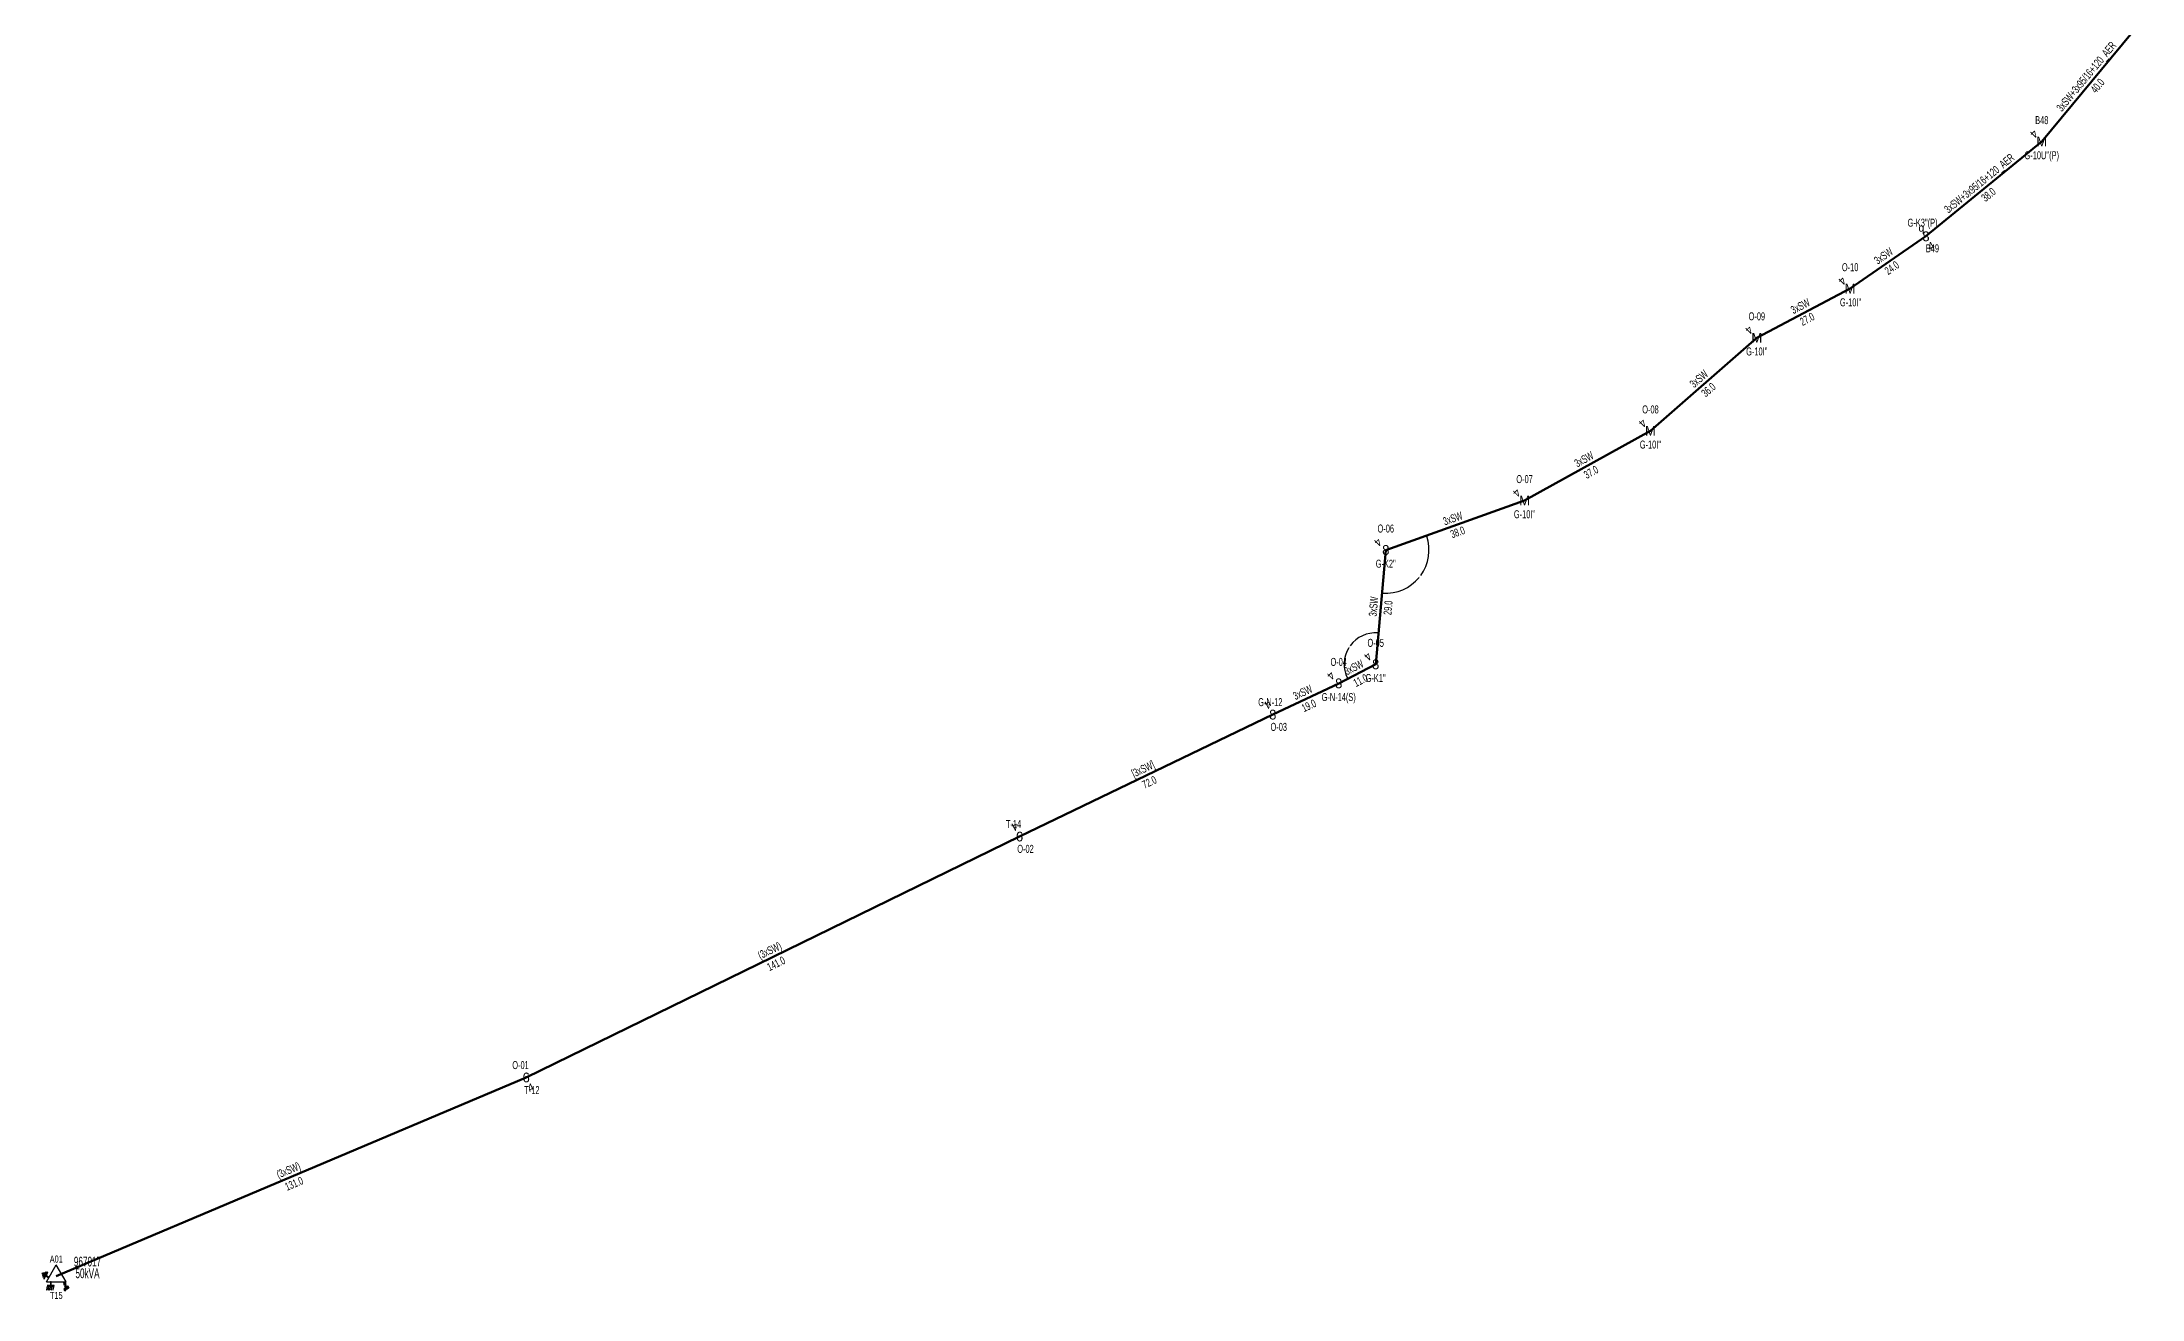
# Model space of a CAD drawing. Header units: millimetres. Extents: x 547575 to 550077, y 4149016 to 4153735.
# Drawn here: x 547575 to 548113, y 4151108 to 4151430 of the extents above; entities that cross this region are included whole.
import ezdxf
from ezdxf.enums import TextEntityAlignment as Align

# ---------------------------------------------------------------- set-up
doc = ezdxf.new("R2010")
doc.units = ezdxf.units.MM
for name, color, linetype, lineweight in [('DIREK_ENH_MEVCUT', 6, 'Continuous', 25), ('DIREK_ENH_YENI', 6, 'Continuous', 25), ('DIREK_OG_YENI', 10, 'Continuous', 25), ('HAT_ENH_HAVAI_BYSK', 6, 'Continuous', 70), ('HAT_ENH_HAVAI_MEVCUT', 6, 'Continuous', 70), ('HAT_ENH_HAVAI_YENI', 6, 'Continuous', 70), ('HAT_OG_HAVAI_YENI', 1, 'Continuous', 70), ('TRAFO_MEVCUT', 5, 'Continuous', 30), ('TRAFO_TADILAT_BYSK', 5, 'Continuous', 30)]:
    doc.layers.add(name, color=color, linetype=linetype, lineweight=lineweight)
doc.styles.add('Direk', font='B_CAD')
doc.styles.get("Standard").update_dxf_attribs({"font": 'Arial'})
doc.dimstyles.new('ISO-25', dxfattribs={"dimtxt": 0.18, "dimasz": 0.18, "dimexe": 0.18, "dimexo": 0.0625, "dimgap": 0.09, "dimtad": 0, "dimtih": 1, "dimtoh": 1, "dimdec": 4, "dimzin": 0, "dimdsep": 46, "dimtxsty": 'Standard', "dimcen": 0.09, "dimadec": 0, "dimazin": 0, "dimtfac": 1, "dimtdec": 4, "dimtofl": 0, "dimtmove": 0, "dimatfit": 3, "dimfxl": 1, "dimtolj": 1, "dimtzin": 0, "dimarcsym": 0})

# ---------------------------------------------------------------- blocks, each defined once
blk = doc.blocks.new('*D20')
at = {"layer": 'Defpoints', "color": 0, "transparency": 16777216}
for p in [(547954.880539, 4151312.283896), (547919.325074, 4151299.620834), (547919.325074, 4151299.620834), (547925.373945, 4151290.364176), (547916.734657, 4151270.34798)]:
    blk.add_point(p, dxfattribs=at)
at = {"layer": 'DIREK_OG_YENI', "color": 0, "lineweight": -2, "transparency": 16777216}
for start, end in [(323.971311, 18.670655), (265.875626, 320.57497)]:
    blk.add_arc((547919.325074, 4151299.620834), 11.057782, start, end, dxfattribs=at)
at = {"layer": 'DIREK_OG_YENI', "color": 0, "transparency": 16777216}
for points in [[(547929.829276, 4151303.170572), (547929.772592, 4151303.150903), (547929.741925, 4151303.33079)], [(547918.53218, 4151288.621591), (547918.527378, 4151288.561784), (547918.350357, 4151288.606094)]]:
    blk.add_solid(points, dxfattribs=at)
at = {"layer": 'DIREK_OG_YENI', "color": 0, "transparency": 16777216, "insert": (547928.071081, 4151292.8546), "char_height": 0.18, "attachment_point": 5, "rotation": 52.27314071}
blk.add_mtext('\\A1;115%%d', dxfattribs=at)
blk = doc.blocks.new('*D21')
at = {"layer": 'Defpoints', "color": 0, "transparency": 16777216}
for p in [(547919.325, 4151299.621), (547908.887693, 4151272.233646), (547916.734657, 4151270.34798), (547916.734657, 4151270.34798), (547907.262384, 4151265.467337)]:
    blk.add_point(p, dxfattribs=at)
at = {"layer": 'DIREK_OG_YENI', "color": 0, "lineweight": -2, "transparency": 16777216}
for start, end in [(86.221064, 143.774495), (148.42867, 205.9821)]:
    blk.add_arc((547916.734657, 4151270.34798), 8.070353, start, end, dxfattribs=at)
at = {"layer": 'DIREK_OG_YENI', "color": 0, "transparency": 16777216}
for points in [[(547917.26424, 4151278.370875), (547917.268862, 4151278.430696), (547917.446016, 4151278.38692)], [(547909.453148, 4151266.798994), (547909.506787, 4151266.825879), (547909.560623, 4151266.651518)]]:
    blk.add_solid(points, dxfattribs=at)
at = {"layer": 'DIREK_OG_YENI', "color": 0, "transparency": 16777216, "insert": (547910.036041, 4151274.848994), "char_height": 0.18, "attachment_point": 5, "rotation": 236.10158237}
blk.add_mtext('\\A1;122%%d', dxfattribs=at)
blk = doc.blocks.new('MEV_DIREK')
h = blk.add_hatch(color=32)
h.paths.add_polyline_path([(-2.14, 0.97), (-2.35, 1.09), (-3.31, -0.55), (-3.09, -0.67), (-2.67, 0.06), (-1.89, -0.39), (-1.79, -0.22), (-2.56, 0.23)])
h.paths.add_polyline_path([(-3.46, -0.17), (-3.33, -0.25), (-2.61, 0.99), (-2.74, 1.06)])
h.paths.add_polyline_path([(-3.54, 0.29), (-3.41, 0.22), (-3.05, 0.82), (-3.18, 0.9)])
h.paths.add_polyline_path([(-3.58, 0.81), (-3.66, 0.68), (-3.53, 0.61), (-3.45, 0.74)])
h.paths.add_polyline_path([(-1.51, -2.34), (-2.26, -2.33), (-2.52, -3.47), (-2.42, -3.47), (-2.21, -2.53), (-1.91, -2.54), (-2.12, -3.47), (-2.02, -3.47), (-1.81, -2.54), (-1.51, -2.54), (-1.72, -3.47), (-1.62, -3.48), (-1.41, -2.54), (-1.11, -2.54), (-1.32, -3.48), (-1.22, -3.48), (-1.01, -2.54), (-0.71, -2.55), (-0.92, -3.48), (-0.82, -3.48), (-0.56, -2.35), (-1.31, -2.34), (-1.31, -1.44), (-1.51, -1.44)])
at = {"layer": 'TRAFO_MEVCUT'}
for points in [[(2.35, -1.57), (2.12, -1.92), (2.08, -1.44), (1.94, -1.44), (2.01, -2.32), (2.25, -1.96), (2.31, -2.67), (2.1, -2.67), (2.39, -2.87), (2.4, -2.86), (2.64, -2.49), (2.45, -2.63)], [(2.35, -1.57), (2.12, -1.92), (2.08, -1.44), (1.94, -1.44), (2.01, -2.32), (2.25, -1.96), (2.31, -2.67), (2.1, -2.67), (2.39, -2.87), (1.98, -3.19), (2.2, -3.79), (2.26, -3.74), (2.08, -3.26), (2.26, -3.13), (2.44, -3.6), (2.49, -3.56), (2.32, -3.08), (2.49, -2.94), (2.67, -3.42), (2.73, -3.38), (2.55, -2.9), (2.73, -2.76), (2.91, -3.24), (2.97, -3.2), (2.79, -2.72), (2.97, -2.58), (3.15, -3.06), (3.21, -3.01), (2.98, -2.42), (2.4, -2.86), (2.64, -2.49), (2.45, -2.63)], [(2.97, -2.58), (3.15, -3.06), (3.21, -3.01), (2.98, -2.42), (2.4, -2.86), (2.64, -2.49), (2.45, -2.63), (2.35, -1.57), (2.12, -1.92), (2.08, -1.44), (1.94, -1.44), (2.01, -2.32), (2.25, -1.96), (2.31, -2.67), (2.1, -2.67), (2.39, -2.87), (1.98, -3.19), (2.2, -3.79), (2.26, -3.74), (2.08, -3.26), (2.26, -3.13), (2.44, -3.6), (2.49, -3.56), (2.32, -3.08), (2.49, -2.94), (2.67, -3.42), (2.73, -3.38), (2.55, -2.9), (2.73, -2.76), (2.91, -3.24), (2.97, -3.2), (2.79, -2.72)]]:
    blk.add_hatch(color=32, dxfattribs=at).paths.add_polyline_path(points)
at = {"layer": 'TRAFO_MEVCUT', "linetype": 'Continuous'}
for p, q in [((-2.5, -1.44), (0, 2.89)), ((2.5, -1.44), (0, 2.89)), ((-2.5, -1.44), (2.5, -1.44))]:
    blk.add_line(p, q, dxfattribs=at)
at = {"layer": 'TRAFO_MEVCUT', "color": 32, "flags": 128}
blk.add_lwpolyline([(1.94, -1.44), (2.08, -1.44), (2.12, -1.92), (2.35, -1.57), (2.45, -2.63), (2.64, -2.49), (2.4, -2.86), (2.98, -2.42), (3.21, -3.01), (3.15, -3.06), (2.97, -2.58), (2.79, -2.72), (2.97, -3.2), (2.91, -3.24), (2.73, -2.76), (2.55, -2.9), (2.73, -3.38), (2.67, -3.42), (2.49, -2.94), (2.32, -3.08), (2.49, -3.56), (2.44, -3.6), (2.26, -3.13), (2.08, -3.26), (2.26, -3.74), (2.2, -3.79), (1.98, -3.19), (2.39, -2.87), (2.1, -2.67), (2.31, -2.67), (2.25, -1.96), (2.01, -2.32), (1.94, -1.44)], dxfattribs=at)
at = {"layer": 'TRAFO_TADILAT_BYSK', "color": 32, "flags": 128}
for points in [[(-3.53, 0.61), (-3.45, 0.74), (-3.58, 0.81), (-3.66, 0.68), (-3.53, 0.61)], [(-3.41, 0.22), (-3.05, 0.82), (-3.18, 0.9), (-3.54, 0.29), (-3.41, 0.22)], [(-3.33, -0.25), (-2.61, 0.99), (-2.74, 1.06), (-3.46, -0.17), (-3.33, -0.25)], [(-1.79, -0.22), (-2.56, 0.23), (-2.14, 0.97), (-2.35, 1.09), (-3.31, -0.55), (-3.09, -0.67), (-2.67, 0.06), (-1.89, -0.39), (-1.79, -0.22)], [(-1.31, -1.44), (-1.51, -1.44), (-1.51, -2.34), (-2.26, -2.33), (-2.52, -3.47), (-2.42, -3.47), (-2.21, -2.53), (-1.91, -2.54), (-2.12, -3.47), (-2.02, -3.47), (-1.81, -2.54), (-1.51, -2.54), (-1.72, -3.47), (-1.62, -3.48), (-1.41, -2.54), (-1.11, -2.54), (-1.32, -3.48), (-1.22, -3.48), (-1.01, -2.54), (-0.71, -2.55), (-0.92, -3.48), (-0.82, -3.48), (-0.56, -2.35), (-1.31, -2.34), (-1.31, -1.44)]]:
    blk.add_lwpolyline(points, dxfattribs=at)

msp = doc.modelspace()

# ---------------------------------------------------------------- linework, layer by layer
at = {"layer": 'HAT_ENH_HAVAI_BYSK'}
msp.add_line((547825.493766, 4151226.241782), (547890.365, 4151257.475), dxfattribs=at)
at = {"layer": 'HAT_ENH_HAVAI_MEVCUT'}
for p, q in [((547825.493766, 4151226.241782), (547699.082021, 4151164.535742)), ((547699.082021, 4151164.535742), (547578.685, 4151113.639))]:
    msp.add_line(p, q, dxfattribs=at)
at = {"layer": 'HAT_ENH_HAVAI_YENI'}
msp.add_line((547890.365, 4151257.475), (547907.262384, 4151265.467337), dxfattribs=at)
at = {"layer": 'HAT_OG_HAVAI_YENI'}
for p, q in [((548113.074, 4151435.186), (548087.399, 4151404.214)), ((548087.399, 4151404.214), (548057.722, 4151379.959)), ((548057.722, 4151379.959), (548038.289, 4151366.555)), ((548014.393, 4151353.97), (548038.289, 4151366.555)), ((548014.393, 4151353.97), (547987.136188, 4151330.130291)), ((547987.136188, 4151330.130291), (547954.880539, 4151312.283896)), ((547954.880539, 4151312.283896), (547919.325, 4151299.621)), ((547919.325, 4151299.621), (547916.735, 4151270.348)), ((547916.735, 4151270.348), (547907.262384, 4151265.467337))]:
    msp.add_line(p, q, dxfattribs=at)

# ---------------------------------------------------------------- block references
at = {"layer": 'TRAFO_MEVCUT', "linetype": 'ByBlock'}
msp.add_blockref('MEV_DIREK', (547578.685, 4151113.639), dxfattribs=at)

# ---------------------------------------------------------------- texts
at = {"layer": 'DIREK_ENH_MEVCUT', "width": 0.53}
for s, p in [('T-14', (547823.95178, 4151229.436066)), ('O-02', (547827.015321, 4151223.089819)), ('O-01', (547697.632418, 4151167.721437)), ('T-12', (547700.5496, 4151161.310542))]:
    msp.add_text(s, height=2.05, dxfattribs=at).set_placement(p, align=Align.MIDDLE_CENTER)
at = {"layer": 'DIREK_ENH_MEVCUT', "color": 32, "style": 'Direk'}
for rotation, p in [(205.768127, (547824.276521, 4151228.763352)), (384.467203, (547700.241704, 4151161.987186))]:
    msp.add_text('4', height=2, rotation=rotation, dxfattribs=at).set_placement(p, align=Align.MIDDLE_CENTER)
at = {"layer": 'DIREK_ENH_MEVCUT', "style": 'Direk'}
for p in [(547825.493766, 4151226.241782), (547699.082021, 4151164.535742)]:
    msp.add_text('6', height=2.5, dxfattribs=at).set_placement(p, align=Align.MIDDLE_CENTER)
at = {"layer": 'DIREK_ENH_YENI', "color": 32, "style": 'Direk'}
for rotation, p in [(225.000001, (547905.282485, 4151267.447236)), (206.000324, (547889.137547, 4151259.991616))]:
    msp.add_text('4', height=2, rotation=rotation, dxfattribs=at).set_placement(p, align=Align.MIDDLE_CENTER)
at = {"layer": 'DIREK_ENH_YENI', "width": 0.53}
for s, p in [('O-04', (547907.262384, 4151270.967337)), ('G-N-12', (547889.737428, 4151260.663363)), ('G-N-14(S)', (547907.262384, 4151261.967337)), ('O-03', (547891.899317, 4151254.32923))]:
    msp.add_text(s, height=2.05, dxfattribs=at).set_placement(p, align=Align.MIDDLE_CENTER)
at = {"layer": 'DIREK_ENH_YENI', "style": 'Direk'}
for p in [(547907.262384, 4151265.467337), (547890.365, 4151257.475)]:
    msp.add_text('8', height=2.5, dxfattribs=at).set_placement(p, align=Align.MIDDLE_CENTER)
at = {"layer": 'DIREK_OG_YENI', "color": 32, "style": 'Direk'}
for rotation, p in [(225.000001, (548085.419101, 4151406.193899)), (388.216592, (548059.045857, 4151377.491734)), (225.000001, (548036.309101, 4151368.534899)), (225.000001, (548012.413101, 4151355.949899)), (225.000001, (547985.156289, 4151332.11019)), (225.000001, (547952.90064, 4151314.263795)), (225.000001, (547917.345101, 4151301.600899)), (225.000001, (547914.755101, 4151272.327899))]:
    msp.add_text('4', height=2, rotation=rotation, dxfattribs=at).set_placement(p, align=Align.MIDDLE_CENTER)
at = {"layer": 'DIREK_OG_YENI', "width": 0.53}
for s, p in [('B48', (548087.399, 4151409.714)), ("G-10U''(P)", (548087.399, 4151400.714)), ("G-K3''(P)", (548056.862302, 4151383.446746)), ('B49', (548059.376821, 4151376.874917)), ('O-10', (548038.289, 4151372.055)), ("G-10I''", (548038.415761, 4151363.055)), ('O-09', (548014.393, 4151359.47)), ("G-10I''", (548014.393, 4151350.47)), ('O-08', (547987.136188, 4151335.630291)), ("G-10I''", (547987.136188, 4151326.630291)), ('O-07', (547954.880539, 4151317.783896)), ("G-10I''", (547954.880539, 4151308.783896)), ('O-06', (547919.325, 4151305.121)), ("G-K2''", (547919.325, 4151296.121)), ('O-05', (547916.735, 4151275.848)), ("G-K1''", (547916.735, 4151266.848))]:
    msp.add_text(s, height=2.05, dxfattribs=at).set_placement(p, align=Align.MIDDLE_CENTER)
at = {"layer": 'DIREK_OG_YENI', "style": 'Direk'}
for s, p in [('M', (548087.399, 4151404.214)), ('8', (548057.722, 4151379.959)), ('M', (548038.289, 4151366.555)), ('M', (548014.393, 4151353.97)), ('M', (547987.136188, 4151330.130291)), ('M', (547954.880539, 4151312.283896)), ('8', (547919.325, 4151299.621)), ('8', (547916.735, 4151270.348))]:
    msp.add_text(s, height=2.5, dxfattribs=at).set_placement(p, align=Align.MIDDLE_CENTER)
at = {"layer": 'DIREK_OG_YENI', "color": 4, "style": 'Direk'}
msp.add_text('q', height=2, dxfattribs=at).set_placement((548056.539985, 4151382.161916), align=Align.MIDDLE_CENTER)
at = {"layer": 'HAT_ENH_HAVAI_BYSK', "lineweight": 30, "width": 0.53}
msp.add_text('[3xSW]', height=2.05, rotation=25.708885, dxfattribs=at).set_placement((547857.560595, 4151242.624016), align=Align.CENTER)
msp.add_text('72.0', height=2.05, rotation=25.708885, dxfattribs=at).set_placement((547858.298053, 4151241.092299), align=Align.TOP_CENTER)
at = {"layer": 'HAT_ENH_HAVAI_MEVCUT', "lineweight": 30, "width": 0.53}
for rotation, p in [(386.018639, (547761.915029, 4151196.152616, 273849.541011)), (382.915767, (547638.55254, 4151139.870287, 273789.3425))]:
    msp.add_text('(3xSW)', height=2.05, rotation=rotation, dxfattribs=at).set_placement(p, align=Align.CENTER)
for s, rotation, p in [('141.0', 386.018639, (547762.660757, 4151194.624908, 273849.541011)), ('131.0', 382.915767, (547639.214481, 4151138.304454, 273789.3425))]:
    msp.add_text(s, height=2.05, rotation=rotation, dxfattribs=at).set_placement(p, align=Align.TOP_CENTER)
at = {"layer": 'HAT_ENH_HAVAI_YENI', "lineweight": 30, "width": 0.53}
msp.add_text('3xSW', height=2.05, rotation=25.314943, dxfattribs=at).set_placement((547898.450179, 4151262.239311), align=Align.CENTER)
msp.add_text('19.0', height=2.05, rotation=25.314943, dxfattribs=at).set_placement((547899.177088, 4151260.70256), align=Align.TOP_CENTER)
at = {"layer": 'HAT_OG_HAVAI_YENI', "lineweight": 30, "width": 0.53}
for s, rotation, p in [('3xSW+3x95/16+120_AER', 410.342081, (548099.581903, 4151420.242248, 274043.699291)), ('3xSW+3x95/16+120_AER', 399.259238, (548072.022627, 4151392.744515, 274028.861242)), ('3xSW', 394.984696, (548047.421365, 4151374.116756, 274019.114719)), ('3xSW', 27.767972, (548026.004621, 4151361.170634, 274019.114719)), ('3xSW', 401.174017, (548000.204998, 4151342.689952)), ('3xSW', 388.954863, (547970.596861, 4151321.950844)), ('3xSW', 379.603333, (547936.817626, 4151306.753097)), ('3xSW', 444.942948, (547917.183175, 4151285.059332)), ('3xSW', 387.260044, (547911.609196, 4151268.663255))]:
    msp.add_text(s, height=2.05, rotation=rotation, dxfattribs=at).set_placement(p, align=Align.CENTER)
for s, rotation, p in [('40.0', 410.342081, (548100.890679, 4151419.157304, 274043.699291)), ('38.0', 399.259238, (548073.098439, 4151391.428221, 274028.861242)), ('24.0', 394.984696, (548048.396073, 4151372.723937, 274019.114719)), ('27.0', 27.767972, (548026.796638, 4151359.666403, 274019.114719)), ('36.0', 401.174017, (548001.32419, 4151341.410339)), ('37.0', 388.954863, (547971.419866, 4151320.463342)), ('38.0', 379.603333, (547937.387987, 4151305.151632)), ('29.0', 444.942948, (547918.876557, 4151284.909481)), ('11.0', 387.260044, (547912.387846, 4151267.152062))]:
    msp.add_text(s, height=2.05, rotation=rotation, dxfattribs=at).set_placement(p, align=Align.TOP_CENTER)
at = {"layer": 'TRAFO_MEVCUT', "linetype": 'ByBlock', "width": 0.6}
for s, height, p in [('A01', 1.8, (547578.685, 4151117.139)), ('967017', 2.5, (547586.685, 4151116.139)), ('50kVA', 2.5, (547586.685, 4151113.139))]:
    msp.add_text(s, height=height, dxfattribs=at).set_placement(p, align=Align.CENTER)
msp.add_text('T15', height=1.8, dxfattribs=at).set_placement((547578.685, 4151109.639), align=Align.TOP_CENTER)

# ---------------------------------------------------------------- dimensions: what is measured, and where the dimension line sits
at = {"layer": 'DIREK_OG_YENI'}
for base, line1, line2, picture, middle, turn in [((547925.373945, 4151290.364176), ((547954.880539, 4151312.283896), (547919.325074, 4151299.620834)), ((547919.325074, 4151299.620834), (547916.734657, 4151270.34798)), '*D20', (547928.071081, 4151292.8546), 52.273141), ((547908.887693, 4151272.233646), ((547919.325, 4151299.621), (547916.734657, 4151270.34798)), ((547916.734657, 4151270.34798), (547907.262384, 4151265.467337)), '*D21', (547910.036041, 4151274.848994), 236.101582)]:
    dim = msp.add_angular_dim_2l(base=base, line1=line1, line2=line2, dimstyle='ISO-25', dxfattribs=at)
    dim.commit()
    dim.dimension.update_dxf_attribs({"geometry": picture, "text_midpoint": middle, "dimtype": 162, "text_rotation": turn})

doc.saveas('drawing.dxf')
